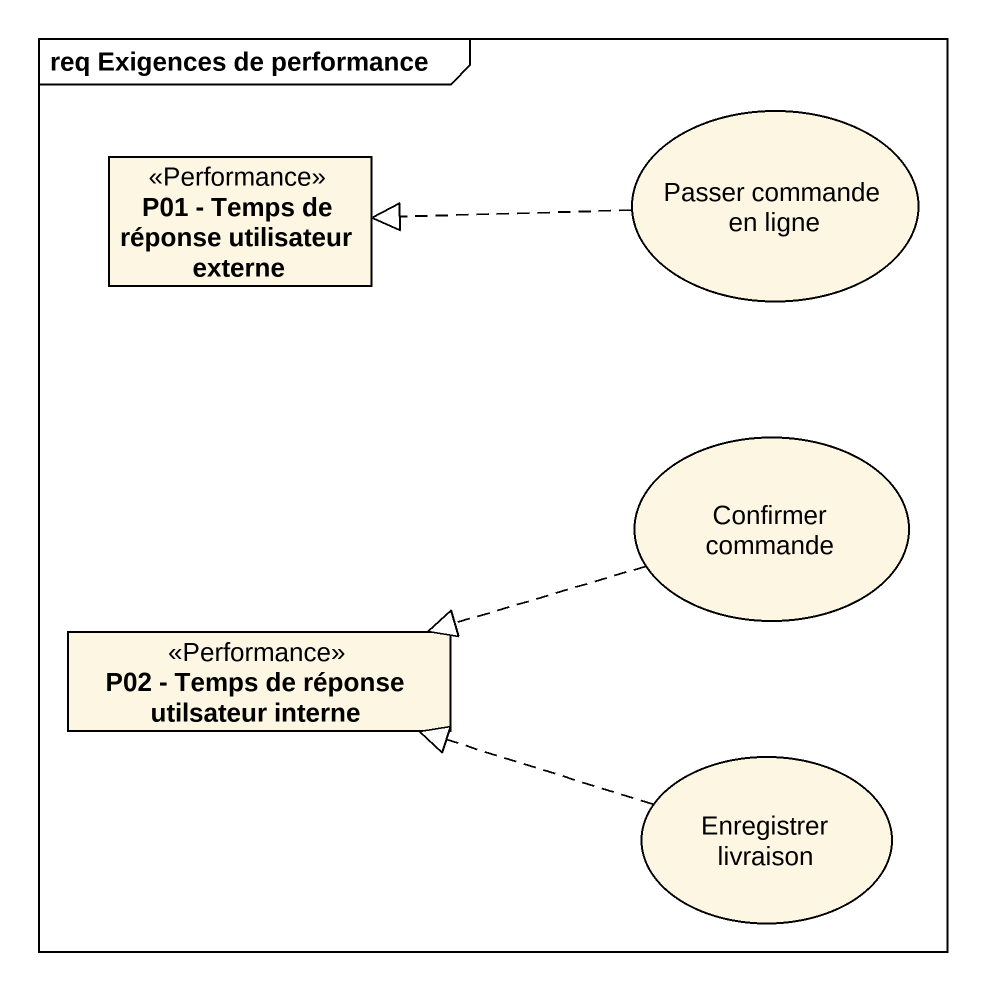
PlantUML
@startuml
mainframe req Exigences de performance
allowmixing
hide circle
hide empty members
usecase "Passer commande en ligne" as Passer_commande_en_ligne
class "P01 - Temps de réponse utilisateur externe" as P01_Temps_de_réponse <<Performance>>
usecase "Confirmer commande" as Confirmer_commande
class "P02 - Temps de réponse utilsateur interne" as P02_Temps_de_réponse <<Performance>>
usecase "Enregistrer livraison" as Enregistrer_livraison
Passer_commande_en_ligne .left.|> P01_Temps_de_réponse
Confirmer_commande .left.|> P02_Temps_de_réponse
Enregistrer_livraison .left.|> P02_Temps_de_réponse
@enduml
